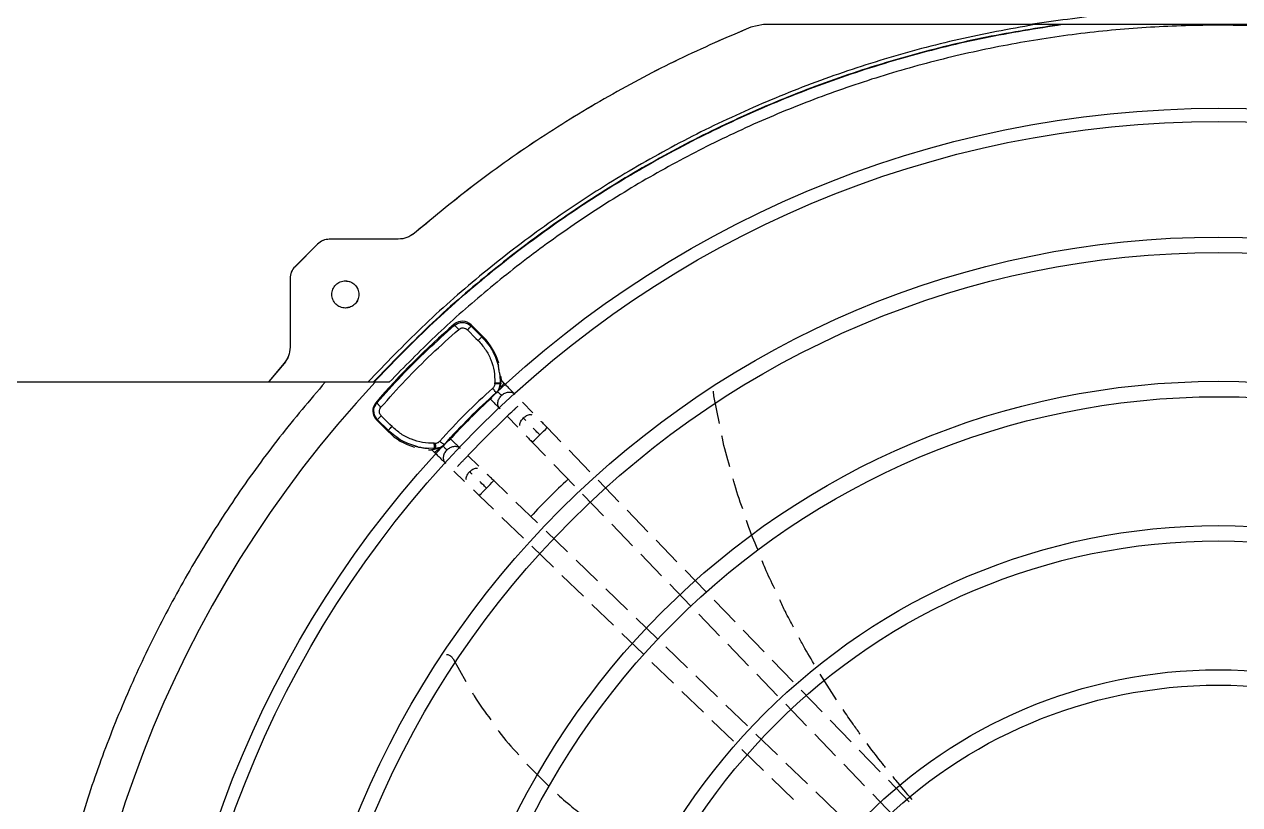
# Model space of a CAD drawing. Extents: x -24 to 296, y -58 to 147.
# Drawn here: x 45.68 to 57.15, y 40.51 to 47.88 of the extents above; entities that cross this region are included whole.
import ezdxf

# ---------------------------------------------------------------- set-up
doc = ezdxf.new("R2010")
doc.units = 0
doc.header["$MEASUREMENT"] = 0
doc.layers.get('0').update_dxf_attribs({"linetype": 'CONTINUOUS'})

msp = doc.modelspace()

# ---------------------------------------------------------------- linework, layer by layer
at = {"color": 7, "linetype": 'Continuous', "lineweight": 25}
for p, q in [((52.65611, 47.87206), (52.53662, 47.84851)), ((52.53662, 47.84851), (52.5374, 47.84851)), ((52.65689, 47.87206), (52.5374, 47.84851)), ((52.65689, 47.87206), (52.65611, 47.87206)), ((55.2136, 47.87206), (52.65689, 47.87206)), ((55.44911, 47.87205), (55.2136, 47.87206)), ((49.36343, 45.90375), (49.36421, 45.90375)), ((48.44845, 45.80049), (48.2351, 45.58715)), ((48.44923, 45.80049), (48.23588, 45.58715)), ((48.44845, 45.80049), (48.44923, 45.80049)), ((49.21018, 45.84661), (48.56056, 45.84661)), ((48.23588, 45.58715), (48.2351, 45.58715)), ((48.18899, 45.47581), (48.18899, 44.82619)), ((48.18899, 45.47581), (48.18977, 45.47581)), ((48.18977, 45.47581), (48.18977, 44.82619)), ((49.73869, 45.04321), (49.73869, 45.03174)), ((49.86238, 44.99156), (49.94399, 44.90986)), ((49.89912, 45.02597), (49.89902, 45.03709)), ((49.89902, 45.03709), (50.01061, 44.9255)), ((49.99929, 44.92572), (49.89912, 45.02597)), ((49.94399, 44.90986), (49.96408, 44.88978)), ((50.01061, 44.9255), (49.99929, 44.92572)), ((48.18899, 44.82619), (48.18977, 44.82619)), ((48.13184, 44.67216), (47.98926, 44.50321)), ((48.13262, 44.67216), (47.99004, 44.50321)), ((48.13262, 44.67216), (48.13184, 44.67216)), ((50.16906, 44.56967), (50.17194, 44.48938)), ((50.21076, 44.48553), (50.18008, 44.51726)), ((48.52027, 44.49608), (45.20067, 44.49608)), ((47.98926, 44.50321), (47.99004, 44.50321)), ((48.99096, 44.49608), (48.52027, 44.49608)), ((49.12561, 44.49608), (48.99096, 44.49608)), ((50.12157, 44.48166), (50.12188, 44.4911)), ((50.13222, 44.39587), (50.1361, 44.39568)), ((50.14845, 44.4086), (50.1361, 44.39568)), ((50.17164, 44.48009), (50.16106, 44.43497)), ((50.16959, 44.44553), (50.17686, 44.47984)), ((50.17194, 44.48938), (50.17164, 44.48009)), ((50.17686, 44.47984), (50.17164, 44.48009)), ((50.17194, 44.48938), (50.17753, 44.48907)), ((50.17753, 44.48907), (50.17686, 44.47984)), ((52.18864, 44.36765), (52.18506, 44.40993)), ((52.18929, 44.36765), (52.18565, 44.41032)), ((48.99769, 44.3022), (49.00968, 44.30273)), ((50.48161, 44.20634), (50.3836, 44.30727)), ((52.18929, 44.36765), (52.18864, 44.36765)), ((52.24135, 44.10681), (52.18929, 44.36765)), ((49.13168, 44.09755), (49.04998, 44.17916)), ((50.23824, 44.17439), (50.33729, 44.07239)), ((49.00381, 44.14187), (49.01544, 44.14229)), ((49.1154, 44.03028), (49.00381, 44.14187)), ((49.11569, 44.04212), (49.01544, 44.14229)), ((49.15176, 44.07746), (49.13168, 44.09755)), ((50.74515, 43.9341), (50.61648, 44.06717)), ((49.1154, 44.03028), (49.11569, 44.04212)), ((49.69061, 43.9474), (49.70054, 43.95997)), ((50.47497, 43.93034), (50.6013, 43.79968)), ((49.55204, 43.86947), (49.47175, 43.87235)), ((49.52381, 43.8609), (49.55549, 43.83026)), ((49.55044, 43.91967), (49.55988, 43.91996)), ((49.56131, 43.86977), (49.55204, 43.86947)), ((49.55208, 43.86362), (49.55204, 43.86947)), ((49.56133, 43.86432), (49.55208, 43.86362)), ((49.60644, 43.88035), (49.56132, 43.86977)), ((49.56132, 43.86977), (49.56133, 43.86432)), ((49.59569, 43.87163), (49.56133, 43.86432)), ((49.63264, 43.89279), (49.64556, 43.90513)), ((49.64556, 43.90513), (49.64554, 43.90919)), ((51.01946, 43.6504), (50.82224, 43.85437)), ((49.96953, 43.7046), (49.8671, 43.80323)), ((50.67772, 43.72065), (50.87468, 43.51694)), ((49.73425, 43.65788), (49.8356, 43.56029)), ((50.24169, 43.44177), (50.1119, 43.56726)), ((51.29286, 43.36764), (51.09618, 43.57106)), ((49.97502, 43.42579), (50.10875, 43.29649)), ((50.5254, 43.16744), (50.3215, 43.36459)), ((50.95058, 43.43844), (51.14837, 43.23388)), ((51.56706, 43.08406), (51.37003, 43.28784)), ((50.18794, 43.21991), (50.39178, 43.02282)), ((51.22444, 43.15521), (51.4222, 42.95069)), ((50.80838, 42.89382), (50.60487, 43.0906)), ((50.47049, 42.94672), (50.67457, 42.74939)), ((51.8404, 42.80137), (51.64342, 43.00508)), ((51.09137, 42.62021), (50.88792, 42.81692)), ((51.49898, 42.87127), (51.69579, 42.66773)), ((50.75386, 42.67272), (50.9583, 42.47505)), ((52.11494, 42.51743), (51.91775, 42.72137)), ((51.77209, 42.58882), (51.96911, 42.38505)), ((51.37441, 42.34653), (51.17015, 42.54403)), ((52.38865, 42.23434), (52.19089, 42.43888)), ((51.03763, 42.39834), (51.24102, 42.20169)), ((51.6578, 42.07252), (51.45399, 42.26959)), ((52.04634, 42.30518), (52.24337, 42.10141)), ((51.32059, 42.12475), (51.52453, 41.92756)), ((52.66227, 41.95136), (52.46464, 42.15575)), ((51.94035, 41.79931), (51.73615, 41.99676)), ((52.31985, 42.02231), (52.51712, 41.81829)), ((49.72731, 41.88439), (49.84886, 41.67156)), ((52.93596, 41.6683), (52.73948, 41.87151)), ((51.60396, 41.85075), (51.8081, 41.65337)), ((52.22285, 41.52617), (52.0197, 41.72259)), ((52.59328, 41.73952), (52.79046, 41.53559)), ((53.34496, 41.49896), (53.19272, 41.7391)), ((51.88684, 41.57723), (52.09125, 41.37959)), ((53.21052, 41.38435), (53.01345, 41.58816)), ((52.50673, 41.25167), (52.30314, 41.44853)), ((52.86696, 41.45647), (53.06452, 41.25215)), ((52.17061, 41.30286), (52.3738, 41.10639)), ((53.48481, 41.10067), (53.28739, 41.30484)), ((52.78926, 40.9785), (52.58622, 41.17482)), ((53.14047, 41.1736), (53.33792, 40.96939)), ((52.45399, 41.02886), (52.65801, 40.83158)), ((53.75798, 40.81814), (53.56113, 41.02173)), ((50.42327, 40.89007), (50.63198, 40.68385)), ((53.073, 40.70414), (52.86934, 40.90107)), ((53.41484, 40.88984), (53.61148, 40.68647)), ((52.73733, 40.75489), (52.94158, 40.5574)), ((54.0331, 40.53361), (53.83551, 40.73796)), ((53.35606, 40.43046), (53.15152, 40.62822)), ((53.68789, 40.60745), (53.88538, 40.40319))]:
    msp.add_line(p, q, dxfattribs=at)
at = {"color": 8, "linetype": 'Continuous', "lineweight": 25}
for p, q in [((49.73869, 45.03174), (49.76924, 45.04904)), ((48.99168, 44.27124), (49.00968, 44.30273))]:
    msp.add_line(p, q, dxfattribs=at)
at = {"color": 8, "linetype": 'Continuous', "lineweight": 25, "flags": 128}
msp.add_lwpolyline([(50.47497, 43.93034), (50.47497, 43.93034), (50.48044, 43.93555), (50.49585, 43.95038), (50.51885, 43.97257), (50.54594, 43.99876)], dxfattribs=at)
for centre, radius in [((56.9509, 37.08527), 9.99706), ((56.9509, 37.08465), 9.87436), ((56.9509, 37.08527), 8.78089), ((56.9509, 37.08465), 8.63615), ((56.9509, 37.08465), 7.41998), ((56.95709, 37.08475), 7.27453), ((56.9509, 37.08465), 6.05846), ((56.9509, 37.08465), 5.9131), ((56.9509, 37.08465), 4.69694), ((56.9509, 37.08465), 4.55158)]:
    msp.add_circle(centre, radius)
at = {"color": 7, "linetype": 'Continuous', "lineweight": 25}
for centre, radius, start, end in [((54.21413, 39.82678), 6.87318, 130.627956, 139.372229), ((56.95627, 37.08465), 10.88004, 137.062968, 222.937036), ((54.21401, 39.8269), 6.11879, 132.331549, 137.668674), ((56.95709, 37.08475), 9.7676, 133.117965, 136.882174), ((56.94801, 37.08748), 8.93303, 133.375025, 136.563817)]:
    msp.add_arc(centre, radius, start, end, dxfattribs=at)
at = {"color": 8, "linetype": 'Continuous', "lineweight": 25}
for centre, radius, start, end in [((45.60316, 49.18692), 6.58279, 313.923164, 314.422739), ((39.48103, 55.47785), 15.94371, 313.947463, 314.300606), ((44.94328, 48.35205), 6.45904, 315.567191, 316.07881), ((38.86034, 54.3437), 15.57976, 315.874192, 316.235605)]:
    msp.add_arc(centre, radius, start, end, dxfattribs=at)
at = {"color": 7, "linetype": 'Continuous', "lineweight": 25}
for centre, major_axis, ratio, start_param, end_param in [((49.81555, 44.95343), (0.00447, 0.11816), 0.99886585, 5.53614472, 7.02953309), ((49.59225, 44.50819), (0.5912, -0.01099), 0.99873837, 0.30489135, 0.80335741), ((49.59225, 44.50819), (0.5912, -0.01099), 0.99873837, 0.02794612, 0.08835101), ((49.08747, 44.22535), (0.11816, 0.00449), 0.99887071, 2.39506764, 3.88845871), ((49.53271, 44.44865), (-0.01094, 0.5912), 0.99873356, 2.33832043, 2.83075235), ((49.53271, 44.44865), (-0.01094, 0.5912), 0.99873356, 3.05893313, 3.11416911)]:
    msp.add_ellipse(centre, major_axis=major_axis, ratio=ratio, start_param=start_param, end_param=end_param, dxfattribs=at)
for points, knots in [([(58.72749, 47.87206), (58.49199, 47.90628), (58.021, 47.97473), (57.30789, 48.01891), (56.59395, 48.01891), (55.88084, 47.97473), (55.40985, 47.90628), (55.17435, 47.87206)], [0, 0, 0, 0, 0.20000006, 0.40000001, 0.59999999, 0.79999994, 1, 1, 1, 1]), ([(55.2136, 47.87206), (54.975, 47.82889), (54.49781, 47.74256), (53.79495, 47.55307), (53.10552, 47.32065), (52.43327, 47.04198), (51.78098, 46.71946), (51.15165, 46.35416), (50.54782, 45.948), (49.97304, 45.50196), (49.42661, 45.02099), (49.09089, 44.67105), (48.92303, 44.49608)], [0, 0, 0, 0, 0.09999998, 0.20000011, 0.30000004, 0.40000004, 0.50000007, 0.60000006, 0.70000007, 0.80000001, 0.90000002, 1, 1, 1, 1]), ([(55.44911, 47.87205), (55.20396, 47.83286), (54.71367, 47.75447), (53.9906, 47.57354), (53.28088, 47.34723), (52.58846, 47.07199), (51.9164, 46.75037), (51.26794, 46.38348), (50.64586, 45.97334), (50.05398, 45.52101), (49.49167, 45.03174), (49.14671, 44.67463), (48.97423, 44.49607)], [0, 0, 0, 0, 0.09999995, 0.19999994, 0.30000004, 0.39999999, 0.49999996, 0.59999997, 0.69999999, 0.8, 0.89999999, 1, 1, 1, 1]), ([(55.47756, 47.87205), (55.2316, 47.83337), (54.73967, 47.75599), (54.01407, 47.57614), (53.3018, 47.35061), (52.60685, 47.07581), (51.93231, 46.75431), (51.28145, 46.38721), (50.65708, 45.97656), (50.06306, 45.52343), (49.49876, 45.03311), (49.15264, 44.67509), (48.97958, 44.49608)], [0, 0, 0, 0, 0.1, 0.20000001, 0.29999999, 0.39999993, 0.50000004, 0.6, 0.69999999, 0.80000002, 0.90000003, 1, 1, 1, 1]), ([(49.12561, 29.67323), (49.26814, 29.5275), (49.55529, 29.23391), (50.02014, 28.82273), (50.51272, 28.4322), (51.03399, 28.06741), (51.58201, 27.73023), (52.15474, 27.42362), (52.74954, 27.1501), (53.36303, 26.91205), (53.9922, 26.71121), (54.63372, 26.549), (55.28398, 26.42645), (55.93927, 26.34414), (56.59598, 26.30218), (57.25067, 26.30026), (57.89923, 26.33765), (58.53823, 26.41313), (59.16451, 26.52507), (59.77584, 26.67179), (60.36975, 26.85127), (60.94704, 27.06239), (61.51144, 27.30589), (62.06615, 27.58379), (62.611, 27.89745), (63.14281, 28.24666), (63.65879, 28.63109), (64.15553, 29.04975), (64.62969, 29.50117), (65.0778, 29.98307), (65.49715, 30.4933), (65.88518, 31.0293), (66.2396, 31.58809), (66.55849, 32.16644), (66.84043, 32.76104), (67.08441, 33.36857), (67.2896, 33.98495), (67.45587, 34.60654), (67.58356, 35.2298), (67.67341, 35.85204), (67.72638, 36.47021), (67.74381, 37.08465), (67.72638, 37.69909), (67.67341, 38.31725), (67.58356, 38.93949), (67.45588, 39.56275), (67.2896, 40.18435), (67.08441, 40.80073), (66.84043, 41.40825), (66.5585, 42.00285), (66.2396, 42.58121), (65.88518, 43.14), (65.49715, 43.67599), (65.07781, 44.18622), (64.6297, 44.66812), (64.15554, 45.11955), (63.6588, 45.53821), (63.14282, 45.92265), (62.61101, 46.27184), (62.06617, 46.58551), (61.51145, 46.86342), (60.94705, 47.10692), (60.36976, 47.31803), (59.77585, 47.49751), (59.16453, 47.64423), (58.53824, 47.75618), (57.89923, 47.83165), (57.25068, 47.86905), (56.596, 47.86713), (55.93929, 47.82517), (55.28399, 47.74286), (54.63373, 47.62031), (53.99221, 47.4581), (53.36305, 47.25726), (52.74956, 47.01922), (52.15475, 46.74569), (51.58202, 46.43908), (51.034, 46.1019), (50.51273, 45.73712), (50.02015, 45.34658), (49.55529, 44.93541), (49.26814, 44.64181), (49.12561, 44.49608)], [0, 0, 0, 0, 0.01189592, 0.02396584, 0.03619649, 0.04857359, 0.06108194, 0.07373471, 0.0864717, 0.09927432, 0.11212355, 0.12500004, 0.13787625, 0.15072533, 0.16352795, 0.17626509, 0.18891813, 0.20142621, 0.21380317, 0.22603385, 0.23810393, 0.25000004, 0.2618959, 0.27396585, 0.28619652, 0.29857361, 0.31108196, 0.32373474, 0.33647171, 0.34927432, 0.36212355, 0.37500004, 0.38787624, 0.40072531, 0.41352793, 0.42626506, 0.4389181, 0.45142619, 0.46380314, 0.47603381, 0.48810388, 0.50000001, 0.51189586, 0.52396581, 0.53619649, 0.54857357, 0.56108191, 0.57373469, 0.58647168, 0.59927428, 0.6121235, 0.62499999, 0.63787621, 0.65072529, 0.66352791, 0.67626502, 0.68891805, 0.70142614, 0.71380312, 0.72603376, 0.73810387, 0.74999998, 0.76189582, 0.77396578, 0.78619645, 0.79857355, 0.81108188, 0.82373468, 0.83647168, 0.84927427, 0.86212351, 0.87499998, 0.88787621, 0.90072531, 0.91352792, 0.92626504, 0.93891808, 0.95142617, 0.96380314, 0.97603381, 0.98810396, 1, 1, 1, 1]), ([(52.53662, 47.84851), (52.30783, 47.74967), (51.85025, 47.55199), (51.18968, 47.20055), (50.55217, 46.80984), (49.93918, 46.38075), (49.55535, 46.06275), (49.36343, 45.90375)], [0, 0, 0, 0, 0.1999999, 0.39999997, 0.59999992, 0.79999992, 1, 1, 1, 1]), ([(52.5374, 47.84851), (52.30861, 47.74967), (51.85104, 47.55199), (51.19046, 47.20055), (50.55296, 46.80984), (49.93996, 46.38075), (49.55613, 46.06275), (49.36421, 45.90375)], [0, 0, 0, 0, 0.1999999, 0.39999997, 0.59999992, 0.79999992, 1, 1, 1, 1]), ([(55.47756, 47.87206), (55.47057, 47.87206), (55.46126, 47.87206), (55.45236, 47.87206), (55.44972, 47.87206), (55.4493, 47.87206), (55.44911, 47.87206)], [0, 0, 0, 0, 0.63974279, 0.8525965, 0.93200225, 1, 1, 1, 1]), ([(58.4346, 47.87206), (58.39284, 47.87206), (58.29691, 47.87206), (58.13029, 47.87206), (57.95736, 47.87206), (57.78355, 47.87206), (57.61442, 47.87206), (57.41869, 47.87206), (57.18858, 47.87206), (56.95981, 47.87206), (56.75541, 47.87206), (56.59176, 47.87206), (56.44713, 47.87206), (56.31301, 47.87206), (56.19133, 47.87206), (56.0794, 47.87206), (55.93952, 47.87206), (55.78059, 47.87206), (55.61412, 47.87206), (55.51821, 47.87206), (55.47756, 47.87206)], [0, 0, 0, 0, 0.04324317, 0.09933434, 0.16898775, 0.21860555, 0.2752728, 0.34015491, 0.4166497, 0.50809633, 0.57162648, 0.62346281, 0.67367881, 0.71796208, 0.75916534, 0.79680324, 0.83124432, 0.90075693, 0.95793437, 1, 1, 1, 1]), ([(49.36343, 45.90375), (49.34033, 45.88731), (49.29411, 45.85444), (49.23763, 45.84922), (49.2094, 45.84661)], [0, 0, 0, 0, 0.50000064, 1, 1, 1, 1]), ([(49.36421, 45.90375), (49.34111, 45.88731), (49.29489, 45.85444), (49.23842, 45.84922), (49.21018, 45.84661)], [0, 0, 0, 0, 0.50000064, 1, 1, 1, 1]), ([(48.55978, 45.84661), (48.53896, 45.84439), (48.49732, 45.83994), (48.46474, 45.81364), (48.44845, 45.80049)], [0, 0, 0, 0, 0.50000166, 1, 1, 1, 1]), ([(48.56056, 45.84661), (48.53974, 45.84439), (48.4981, 45.83994), (48.46552, 45.81364), (48.44923, 45.80049)], [0, 0, 0, 0, 0.50000166, 1, 1, 1, 1]), ([(48.2351, 45.58715), (48.22195, 45.57085), (48.19565, 45.53827), (48.19121, 45.49663), (48.18899, 45.47581)], [0, 0, 0, 0, 0.50000041, 1, 1, 1, 1]), ([(48.23588, 45.58715), (48.22273, 45.57085), (48.19643, 45.53827), (48.19199, 45.49663), (48.18977, 45.47581)], [0, 0, 0, 0, 0.50000041, 1, 1, 1, 1]), ([(48.5833, 45.32495), (48.58522, 45.34172), (48.58907, 45.37526), (48.6187, 45.41791), (48.66105, 45.44641), (48.71142, 45.45641), (48.76179, 45.44641), (48.80414, 45.41791), (48.83377, 45.37526), (48.83762, 45.34172), (48.83954, 45.32495)], [0, 0, 0, 0, 0.12499956, 0.25000013, 0.3750003, 0.49999928, 0.6249997, 0.74999987, 0.87500044, 1, 1, 1, 1]), ([(48.71064, 45.45308), (48.72743, 45.45115), (48.76101, 45.4473), (48.80336, 45.41767), (48.83299, 45.37532), (48.83684, 45.34174), (48.83876, 45.32495)], [0, 0, 0, 0, 0.25000048, 0.50000045, 0.75000125, 1, 1, 1, 1]), ([(48.83954, 45.32495), (48.83762, 45.30818), (48.83377, 45.27465), (48.80414, 45.232), (48.76179, 45.2035), (48.71142, 45.19349), (48.66105, 45.2035), (48.6187, 45.232), (48.58907, 45.27465), (48.58522, 45.30818), (48.5833, 45.32495)], [0, 0, 0, 0, 0.1250002, 0.2500007, 0.37500038, 0.50000072, 0.62499962, 0.7499993, 0.8749998, 1, 1, 1, 1]), ([(48.83876, 45.32495), (48.83684, 45.30816), (48.83299, 45.27459), (48.80336, 45.23224), (48.76101, 45.20261), (48.72743, 45.19876), (48.71064, 45.19683)], [0, 0, 0, 0, 0.25000004, 0.50000067, 0.74999968, 1, 1, 1, 1]), ([(49.00968, 44.30273), (49.08583, 44.38801), (49.23825, 44.55871), (49.48279, 44.80325), (49.65344, 44.95562), (49.73869, 45.03174)], [0, 0, 0, 0, 0.3331343, 0.66686589, 1, 1, 1, 1]), ([(49.04724, 44.26055), (49.12364, 44.34622), (49.27696, 44.51814), (49.52313, 44.76429), (49.69517, 44.91775), (49.78099, 44.9943)], [0, 0, 0, 0, 0.33231734, 0.66694618, 1, 1, 1, 1]), ([(49.73869, 45.03174), (49.74003, 45.03159), (49.74281, 45.03127), (49.75314, 45.02308), (49.76656, 45.01025), (49.77629, 44.99949), (49.78099, 44.9943)], [0, 0, 0, 0, 0.24124759, 0.5000535, 0.75883517, 1, 1, 1, 1]), ([(49.76924, 45.04904), (49.77244, 45.051), (49.78751, 45.06025), (49.82124, 45.0621), (49.86443, 45.05394), (49.88755, 45.0353), (49.89912, 45.02597)], [0, 0, 0, 0, 0.07982092, 0.37603922, 0.68793948, 1, 1, 1, 1]), ([(49.78099, 44.9943), (49.78716, 44.99857), (49.79947, 45.00707), (49.82228, 45.01044), (49.84347, 45.00557), (49.85633, 44.99742), (49.86168, 44.99223), (49.86238, 44.99156)], [0, 0, 0, 0, 0.25091397, 0.50051854, 0.74979511, 0.96749927, 1, 1, 1, 1]), ([(49.89912, 45.02597), (49.89833, 45.02546), (49.89676, 45.02443), (49.88835, 45.01674), (49.87664, 45.00558), (49.86713, 44.99623), (49.86238, 44.99156)], [0, 0, 0, 0, 0.24999781, 0.4999966, 0.74999464, 1, 1, 1, 1]), ([(49.99929, 44.92572), (49.99868, 44.92502), (49.99747, 44.92364), (49.98953, 44.91548), (49.97818, 44.90396), (49.96878, 44.8945), (49.96408, 44.88978)], [0, 0, 0, 0, 0.24999731, 0.49999831, 0.74999837, 1, 1, 1, 1]), ([(49.96408, 44.88978), (49.98856, 44.86227), (50.03752, 44.80724), (50.08737, 44.70801), (50.11894, 44.60154), (50.1209, 44.52791), (50.12188, 44.4911)], [0, 0, 0, 0, 0.25000109, 0.50000186, 0.75000125, 1, 1, 1, 1]), ([(49.99929, 44.92572), (50.03568, 44.88372), (50.1068, 44.80164), (50.13957, 44.69816), (50.15558, 44.64764)], [0, 0, 0, 0, 0.51171113, 1, 1, 1, 1]), ([(48.18899, 44.82619), (48.18637, 44.79796), (48.18115, 44.74148), (48.14828, 44.69526), (48.13184, 44.67216)], [0, 0, 0, 0, 0.50000159, 1, 1, 1, 1]), ([(48.18977, 44.82619), (48.18716, 44.79796), (48.18193, 44.74148), (48.14906, 44.69526), (48.13262, 44.67216)], [0, 0, 0, 0, 0.50000159, 1, 1, 1, 1]), ([(50.151, 44.6727), (50.15095, 44.67191), (50.15085, 44.67032), (50.1527, 44.66119), (50.15461, 44.65218), (50.15558, 44.64764)], [0, 0, 0, 0, 0.33193195, 0.66326367, 1, 1, 1, 1]), ([(50.16905, 44.56967), (50.16798, 44.57593), (50.16581, 44.58858), (50.16286, 44.60339), (50.16148, 44.61168), (50.16089, 44.61522), (50.15983, 44.62183), (50.15808, 44.63371), (50.15655, 44.64223), (50.15557, 44.64764)], [0, 0, 0, 0, 0.25661281, 0.51806618, 0.53325025, 0.55988078, 0.64746757, 0.77621634, 1, 1, 1, 1]), ([(50.16906, 44.56967), (50.16974, 44.56451), (50.171, 44.55501), (50.17236, 44.54559), (50.17296, 44.54472), (50.17326, 44.54427)], [0, 0, 0, 0, 0.36680935, 0.67605527, 1, 1, 1, 1]), ([(50.17753, 44.48907), (50.17812, 44.49713), (50.17895, 44.50859), (50.17985, 44.51532), (50.18037, 44.51719), (50.18067, 44.51643), (50.18074, 44.51628)], [0, 0, 0, 0, 0.51522168, 0.73302307, 0.94554613, 1, 1, 1, 1]), ([(48.52027, 44.49608), (48.37476, 44.32461), (48.08373, 43.98167), (47.68736, 43.4352), (47.32224, 42.86773), (46.99247, 42.27888), (46.69849, 41.67141), (46.44156, 41.04735), (46.22257, 40.40899), (46.0423, 39.75864), (45.90142, 39.09863), (45.80042, 38.43136), (45.73967, 37.75922), (45.7194, 37.08465), (45.73967, 36.41008), (45.80042, 35.73795), (45.90142, 35.07067), (46.0423, 34.41067), (46.22257, 33.76031), (46.44156, 33.12196), (46.69849, 32.4979), (46.99247, 31.89043), (47.32224, 31.30158), (47.68736, 30.73411), (48.08373, 30.18764), (48.37476, 29.8447), (48.52027, 29.67323)], [0, 0, 0, 0, 0.04166667, 0.08333333, 0.125, 0.16666666, 0.20833334, 0.25000002, 0.29166668, 0.33333335, 0.375, 0.41666669, 0.45833337, 0.49999998, 0.54166666, 0.58333334, 0.62500004, 0.66666665, 0.70833332, 0.75000002, 0.7916667, 0.83333334, 0.87500001, 0.91666668, 0.95833336, 1, 1, 1, 1]), ([(47.98926, 44.50321), (47.98827, 44.50215), (47.98629, 44.50005), (47.98253, 44.49782), (47.97843, 44.49635), (47.97554, 44.49617), (47.9741, 44.49608)], [0, 0, 0, 0, 0.24999722, 0.50001231, 0.75000717, 1, 1, 1, 1]), ([(47.99004, 44.50321), (47.98905, 44.50215), (47.98707, 44.50005), (47.98331, 44.49782), (47.97921, 44.49635), (47.97632, 44.49617), (47.97488, 44.49608)], [0, 0, 0, 0, 0.24999722, 0.50001231, 0.75000717, 1, 1, 1, 1]), ([(50.1015, 44.43888), (50.01462, 44.3595), (49.84086, 44.20074), (49.68206, 44.02694), (49.60266, 43.94003)], [0, 0, 0, 0, 0.4999997, 1, 1, 1, 1]), ([(49.64554, 43.90919), (49.72305, 43.99393), (49.87806, 44.16341), (50.0475, 44.31839), (50.13222, 44.39587)], [0, 0, 0, 0, 0.49999965, 1, 1, 1, 1]), ([(50.1361, 44.39568), (50.12706, 44.38741), (50.11008, 44.37188), (50.09135, 44.35373), (50.08014, 44.34214), (50.07718, 44.33791), (50.08186, 44.34079), (50.08991, 44.34736), (50.09349, 44.35028)], [0, 0, 0, 0, 0.19240458, 0.36103715, 0.5299223, 0.69814348, 0.86580396, 1, 1, 1, 1]), ([(50.12157, 44.48166), (50.1212, 44.47765), (50.12047, 44.46956), (50.11618, 44.45808), (50.11009, 44.44745), (50.10435, 44.44173), (50.1015, 44.43888)], [0, 0, 0, 0, 0.24785245, 0.49943723, 0.75122252, 1, 1, 1, 1]), ([(50.13222, 44.39587), (50.13211, 44.397), (50.13189, 44.39932), (50.12526, 44.4095), (50.11479, 44.42326), (50.10584, 44.43379), (50.1015, 44.43888)], [0, 0, 0, 0, 0.24184893, 0.49997502, 0.75811393, 1, 1, 1, 1]), ([(50.17164, 44.48009), (50.17064, 44.48012), (50.16865, 44.48018), (50.15729, 44.48053), (50.14129, 44.48104), (50.12814, 44.48145), (50.12157, 44.48166)], [0, 0, 0, 0, 0.2500023, 0.50000704, 0.75000099, 1, 1, 1, 1]), ([(50.12188, 44.4911), (50.12845, 44.49088), (50.1416, 44.49044), (50.15759, 44.4899), (50.16895, 44.48951), (50.17094, 44.48942), (50.17194, 44.48938)], [0, 0, 0, 0, 0.25000102, 0.4999912, 0.75000097, 1, 1, 1, 1]), ([(50.16959, 44.44553), (50.16589, 44.43685), (50.16042, 44.424), (50.15139, 44.41237), (50.14845, 44.4086)], [0, 0, 0, 0, 0.67541601, 1, 1, 1, 1]), ([(50.18455, 44.37134), (50.17895, 44.3771), (50.16893, 44.38743), (50.15473, 44.40211), (50.14845, 44.4086)], [0, 0, 0, 0, 0.55832305, 1, 1, 1, 1]), ([(50.31032, 44.38273), (50.30409, 44.38915), (50.29162, 44.40199), (50.26703, 44.42738), (50.23974, 44.45557), (50.22042, 44.47554), (50.21076, 44.48553)], [0, 0, 0, 0, 0.25001089, 0.49988766, 0.74982334, 1, 1, 1, 1]), ([(49.00968, 44.30273), (49.00985, 44.30141), (49.01019, 44.29866), (49.01842, 44.28837), (49.03128, 44.27498), (49.04205, 44.26525), (49.04724, 44.26055)], [0, 0, 0, 0, 0.24106872, 0.49981181, 0.75865519, 1, 1, 1, 1]), ([(50.0769, 44.34078), (50.08589, 44.33148), (50.10387, 44.3129), (50.12901, 44.28693), (50.15167, 44.26355), (50.16329, 44.25157), (50.16911, 44.24558)], [0, 0, 0, 0, 0.25002291, 0.49999734, 0.7498781, 1, 1, 1, 1]), ([(49.01544, 44.14229), (49.00614, 44.15382), (48.98748, 44.17694), (48.97929, 44.22044), (48.98108, 44.25391), (48.9901, 44.26865), (48.99168, 44.27124)], [0, 0, 0, 0, 0.31380843, 0.62915586, 0.93487854, 1, 1, 1, 1]), ([(49.01544, 44.14229), (49.01597, 44.1431), (49.01702, 44.1447), (49.02475, 44.15315), (49.03594, 44.16489), (49.0453, 44.1744), (49.04998, 44.17916)], [0, 0, 0, 0, 0.24999904, 0.49999595, 0.75000096, 1, 1, 1, 1]), ([(49.04998, 44.17916), (49.04931, 44.17985), (49.0467, 44.18253), (49.0421, 44.18847), (49.03534, 44.20075), (49.0311, 44.21927), (49.03447, 44.24207), (49.04298, 44.25438), (49.04724, 44.26055)], [0, 0, 0, 0, 0.0321963, 0.12542628, 0.25076893, 0.49987265, 0.74927839, 1, 1, 1, 1]), ([(50.28091, 44.21458), (50.28458, 44.21834), (50.29308, 44.22705), (50.3033, 44.23726), (50.30911, 44.24307)], [0, 0, 0, 0, 0.43084232, 1, 1, 1, 1]), ([(50.30911, 44.24307), (50.3158, 44.24892), (50.32749, 44.25915), (50.33749, 44.26751), (50.34177, 44.27109)], [0, 0, 0, 0, 0.57227488, 1, 1, 1, 1]), ([(49.11569, 44.04212), (49.1164, 44.04274), (49.11782, 44.04399), (49.12602, 44.05196), (49.13757, 44.06334), (49.14703, 44.07275), (49.15176, 44.07746)], [0, 0, 0, 0, 0.25000356, 0.50000519, 0.75000254, 1, 1, 1, 1]), ([(49.55044, 43.91967), (49.51363, 43.92065), (49.44, 43.92261), (49.33353, 43.95417), (49.2343, 44.00402), (49.17928, 44.05298), (49.15176, 44.07746)], [0, 0, 0, 0, 0.24999666, 0.49999476, 0.74999622, 1, 1, 1, 1]), ([(50.54594, 43.99876), (50.53421, 44.01089), (50.51325, 44.03257), (50.49316, 44.05333), (50.48432, 44.06246)], [0, 0, 0, 0, 0.56005265, 1, 1, 1, 1]), ([(50.61648, 44.06717), (50.60688, 44.0771), (50.58768, 44.09695), (50.56789, 44.11741), (50.55924, 44.12633), (50.5586, 44.12699)], [0, 0, 0, 0, 0.48095741, 0.96160191, 1, 1, 1, 1]), ([(49.39377, 43.88584), (49.34325, 43.90184), (49.23978, 43.93461), (49.15769, 44.00573), (49.11569, 44.04212)], [0, 0, 0, 0, 0.48829051, 1, 1, 1, 1]), ([(49.55988, 43.91996), (49.56389, 43.92033), (49.57197, 43.92107), (49.58345, 43.92536), (49.59409, 43.93145), (49.59981, 43.93718), (49.60266, 43.94003)], [0, 0, 0, 0, 0.24780161, 0.49941755, 0.75118332, 1, 1, 1, 1]), ([(49.60266, 43.94003), (49.60775, 43.9357), (49.61827, 43.92674), (49.63201, 43.91625), (49.64214, 43.90957), (49.64443, 43.90932), (49.64554, 43.90919)], [0, 0, 0, 0, 0.24189056, 0.50002979, 0.75816067, 1, 1, 1, 1]), ([(49.70108, 43.96173), (49.70123, 43.96204), (49.70187, 43.96344), (49.69542, 43.95762), (49.68226, 43.94456), (49.66454, 43.92596), (49.65143, 43.91158), (49.64555, 43.90513)], [0, 0, 0, 0, 0.06918608, 0.31251323, 0.55640298, 0.8012015, 1, 1, 1, 1]), ([(49.79529, 43.87237), (49.78931, 43.87814), (49.77734, 43.88967), (49.75399, 43.9122), (49.72806, 43.93724), (49.70951, 43.95517), (49.70023, 43.96414)], [0, 0, 0, 0, 0.25000422, 0.4998488, 0.74986433, 1, 1, 1, 1]), ([(50.41795, 43.98927), (50.41835, 43.98886), (50.42674, 43.98019), (50.44624, 43.96004), (50.46539, 43.94024), (50.47497, 43.93034)], [0, 0, 0, 0, 0.02429164, 0.51190961, 1, 1, 1, 1]), ([(52.34011, 43.69729), (52.31386, 43.78725), (52.28548, 43.8845), (52.266, 43.98326), (52.26454, 43.99067)], [0, 0, 0, 0, 0.92498512, 1, 1, 1, 1]), ([(49.39377, 43.88584), (49.38877, 43.88689), (49.37875, 43.889), (49.37041, 43.89058), (49.36914, 43.89039), (49.36862, 43.89032)], [0, 0, 0, 0, 0.37193442, 0.74511465, 1, 1, 1, 1]), ([(49.39377, 43.88584), (49.3992, 43.88488), (49.41049, 43.88288), (49.42387, 43.88094), (49.43805, 43.87857), (49.45286, 43.87563), (49.46549, 43.87344), (49.47175, 43.87236)], [0, 0, 0, 0, 0.22404426, 0.46649066, 0.48174737, 0.74327728, 1, 1, 1, 1]), ([(49.49705, 43.86805), (49.49674, 43.86833), (49.49613, 43.86888), (49.48852, 43.87009), (49.47972, 43.87127), (49.47352, 43.87211), (49.47175, 43.87235)], [0, 0, 0, 0, 0.2874658, 0.5741785, 0.87830158, 1, 1, 1, 1]), ([(49.52477, 43.86027), (49.52461, 43.86034), (49.52384, 43.86066), (49.52573, 43.86121), (49.53252, 43.86216), (49.54401, 43.86302), (49.55208, 43.86362)], [0, 0, 0, 0, 0.05855601, 0.26998232, 0.486979, 1, 1, 1, 1]), ([(49.55204, 43.86947), (49.55201, 43.87048), (49.55196, 43.87251), (49.5516, 43.88391), (49.55109, 43.89993), (49.55066, 43.91309), (49.55044, 43.91967)], [0, 0, 0, 0, 0.25000843, 0.49999966, 0.75000051, 1, 1, 1, 1]), ([(49.55549, 43.83026), (49.56551, 43.82058), (49.58552, 43.80123), (49.61383, 43.7739), (49.63935, 43.74927), (49.65229, 43.7368), (49.65877, 43.73056)], [0, 0, 0, 0, 0.25006193, 0.49995968, 0.74987819, 1, 1, 1, 1]), ([(49.55988, 43.91996), (49.56008, 43.91339), (49.56049, 43.90023), (49.56096, 43.88421), (49.56127, 43.8728), (49.5613, 43.87078), (49.56132, 43.86977)], [0, 0, 0, 0, 0.25000549, 0.50000929, 0.7500047, 1, 1, 1, 1]), ([(49.59569, 43.87163), (49.6025, 43.87443), (49.61534, 43.87972), (49.62712, 43.88861), (49.63264, 43.89279)], [0, 0, 0, 0, 0.53089287, 1, 1, 1, 1]), ([(49.66997, 43.85676), (49.66419, 43.86233), (49.65382, 43.87232), (49.63913, 43.88652), (49.63264, 43.89279)], [0, 0, 0, 0, 0.55832148, 1, 1, 1, 1]), ([(49.77073, 43.70005), (49.77431, 43.70433), (49.78269, 43.71436), (49.79293, 43.72604), (49.79878, 43.73273)], [0, 0, 0, 0, 0.42769067, 1, 1, 1, 1]), ([(49.79878, 43.73273), (49.80459, 43.73855), (49.8148, 43.74876), (49.82349, 43.75725), (49.82723, 43.76091)], [0, 0, 0, 0, 0.56926594, 1, 1, 1, 1]), ([(50.1119, 43.56726), (50.10195, 43.57688), (50.08207, 43.5961), (50.06056, 43.61688), (50.05067, 43.62642), (50.04902, 43.62801)], [0, 0, 0, 0, 0.45460416, 0.90890038, 1, 1, 1, 1]), ([(49.9189, 43.48002), (49.9276, 43.47161), (49.94553, 43.4543), (49.96503, 43.43545), (49.97506, 43.42575)], [0, 0, 0, 0, 0.48537318, 1, 1, 1, 1]), ([(50.0437, 43.49651), (50.03156, 43.50824), (50.00988, 43.5292), (49.9891, 43.54927), (49.97996, 43.5581)], [0, 0, 0, 0, 0.56005914, 1, 1, 1, 1]), ([(52.46116, 43.3003), (52.43041, 43.38622), (52.39679, 43.48016), (52.37186, 43.57622), (52.36973, 43.58442)], [0, 0, 0, 0, 0.91463814, 1, 1, 1, 1]), ([(52.60306, 42.91613), (52.56967, 42.99464), (52.53106, 43.08539), (52.50088, 43.17884), (52.49681, 43.19144)], [0, 0, 0, 0, 0.86519445, 1, 1, 1, 1]), ([(52.7634, 42.54517), (52.73178, 42.60934), (52.68879, 42.69659), (52.65387, 42.78704), (52.64463, 42.81095)], [0, 0, 0, 0, 0.73556522, 1, 1, 1, 1]), ([(52.94131, 42.1832), (52.91461, 42.23196), (52.86824, 42.31662), (52.82851, 42.40437), (52.81166, 42.44157)], [0, 0, 0, 0, 0.57600757, 1, 1, 1, 1]), ([(53.13559, 41.83571), (53.09632, 41.90072), (53.04692, 41.98252), (53.00268, 42.067), (52.99361, 42.08433)], [0, 0, 0, 0, 0.79481491, 1, 1, 1, 1]), ([(49.66506, 41.92463), (49.66574, 41.92472), (49.67457, 41.92597), (49.69186, 41.92103), (49.71364, 41.90704), (49.72259, 41.89222), (49.72731, 41.88439)], [0, 0, 0, 0, 0.02637562, 0.3413106, 0.65183459, 1, 1, 1, 1]), ([(49.91129, 41.56224), (49.9165, 41.55302), (49.96687, 41.46386), (50.02916, 41.38176), (50.085, 41.30814)], [0, 0, 0, 0, 0.10339207, 1, 1, 1, 1]), ([(53.57018, 41.17475), (53.54742, 41.20567), (53.49142, 41.28175), (53.43884, 41.36024), (53.40763, 41.40683)], [0, 0, 0, 0, 0.40642054, 1, 1, 1, 1]), ([(50.1546, 41.20834), (50.15669, 41.20533), (50.21363, 41.12338), (50.28172, 41.04956), (50.3473, 40.97845)], [0, 0, 0, 0, 0.03663548, 1, 1, 1, 1]), ([(53.80866, 40.85978), (53.79912, 40.87163), (53.74467, 40.93931), (53.68678, 41.0142), (53.6402, 41.07841), (53.63594, 41.08429)], [0, 0, 0, 0, 0.16161629, 0.92321009, 1, 1, 1, 1]), ([(54.05956, 40.55626), (54.00746, 40.61687), (53.94596, 40.68843), (53.88633, 40.76298), (53.87721, 40.77438)], [0, 0, 0, 0, 0.84707943, 1, 1, 1, 1]), ([(50.7136, 40.60539), (50.76449, 40.5601), (50.83645, 40.49605), (50.91292, 40.4373), (50.93531, 40.4201)], [0, 0, 0, 0, 0.70723301, 1, 1, 1, 1])]:
    msp.add_open_spline(points, degree=3, knots=knots, dxfattribs=at)
at = {"color": 8, "linetype": 'Continuous', "lineweight": 25}
for points, knots in [([(50.16106, 44.43497), (50.15732, 44.42779), (50.14975, 44.41325), (50.13811, 44.40171), (50.13222, 44.39587)], [0, 0, 0, 0, 0.49408155, 1, 1, 1, 1]), ([(50.18455, 44.37134), (50.19465, 44.37944), (50.21485, 44.39565), (50.251, 44.40504), (50.28552, 44.40198), (50.30206, 44.3891), (50.31029, 44.38268)], [0, 0, 0, 0, 0.25042524, 0.50084646, 0.75126938, 1, 1, 1, 1]), ([(50.16914, 44.24562), (50.16908, 44.24566), (50.16018, 44.25124), (50.15169, 44.27267), (50.14826, 44.30566), (50.1593, 44.34195), (50.17613, 44.36154), (50.18455, 44.37134)], [0, 0, 0, 0, 0.00168806, 0.25126469, 0.50084505, 0.75041996, 1, 1, 1, 1]), ([(50.39085, 44.1589), (50.40089, 44.16685), (50.42097, 44.18274), (50.45117, 44.19234), (50.46697, 44.18969), (50.47184, 44.18887)], [0, 0, 0, 0, 0.40894791, 0.81789476, 1, 1, 1, 1]), ([(50.35751, 44.08673), (50.35726, 44.08906), (50.35581, 44.10245), (50.36622, 44.12964), (50.38264, 44.14915), (50.39085, 44.1589)], [0, 0, 0, 0, 0.09548002, 0.54774732, 1, 1, 1, 1]), ([(50.41288, 44.1362), (50.41143, 44.13769), (50.40293, 44.14646), (50.39633, 44.15326), (50.39085, 44.1589)], [0, 0, 0, 0, 0.17014731, 1, 1, 1, 1]), ([(49.64554, 43.90919), (49.6397, 43.9033), (49.62816, 43.89166), (49.61362, 43.88409), (49.60644, 43.88035)], [0, 0, 0, 0, 0.50594638, 1, 1, 1, 1]), ([(49.65879, 43.7306), (49.65873, 43.73064), (49.64963, 43.73591), (49.64046, 43.75704), (49.63591, 43.7899), (49.64573, 43.82654), (49.66189, 43.84669), (49.66997, 43.85676)], [0, 0, 0, 0, 0.00162815, 0.25122098, 0.50081766, 0.75040995, 1, 1, 1, 1]), ([(49.66997, 43.85676), (49.6798, 43.8652), (49.69944, 43.88208), (49.73525, 43.89268), (49.76986, 43.89078), (49.78682, 43.87846), (49.79527, 43.87233)], [0, 0, 0, 0, 0.25040972, 0.50081774, 0.75122446, 1, 1, 1, 1]), ([(49.85289, 43.57378), (49.8523, 43.57752), (49.85, 43.59223), (49.85954, 43.62125), (49.87538, 43.64132), (49.8833, 43.65135)], [0, 0, 0, 0, 0.14562593, 0.57281219, 1, 1, 1, 1]), ([(49.8833, 43.65135), (49.89306, 43.6596), (49.91258, 43.6761), (49.94105, 43.68657), (49.95565, 43.68479), (49.95923, 43.68435)], [0, 0, 0, 0, 0.43008567, 0.86016251, 1, 1, 1, 1]), ([(49.90624, 43.62925), (49.90469, 43.63075), (49.89584, 43.63928), (49.88897, 43.6459), (49.8833, 43.65135)], [0, 0, 0, 0, 0.17504488, 1, 1, 1, 1]), ([(49.97508, 43.42577), (49.97508, 43.42576), (49.97332, 43.42398), (49.97953, 43.43025), (49.99378, 43.44495), (50.01688, 43.46878), (50.03476, 43.48726), (50.0437, 43.49651)], [0, 0, 0, 0, 0.00096488, 0.25071918, 0.500481, 0.75023866, 1, 1, 1, 1])]:
    msp.add_open_spline(points, degree=3, knots=knots, dxfattribs=at)

doc.saveas('drawing.dxf')
